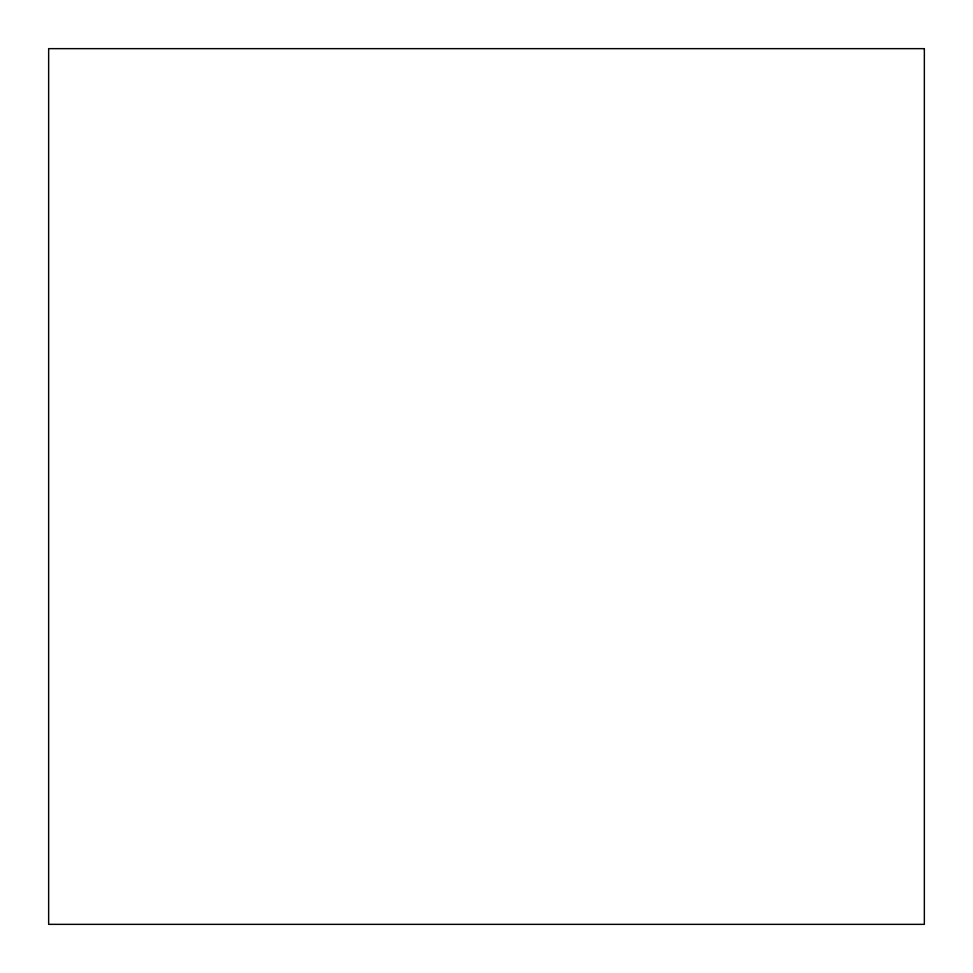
<?xml version="1.0" encoding="UTF-8"?>
<svg xmlns="http://www.w3.org/2000/svg" width="973" height="973" viewBox="0 0 973 973"><rect width="100%" height="100%" fill="white"/><g stroke="black" fill="none" stroke-linecap="round" stroke-linejoin="round"><path stroke-width="1.46" d="M924.35 48.65L48.65 48.65L48.65 924.35L924.35 924.35L924.35 48.65"/></g></svg>
